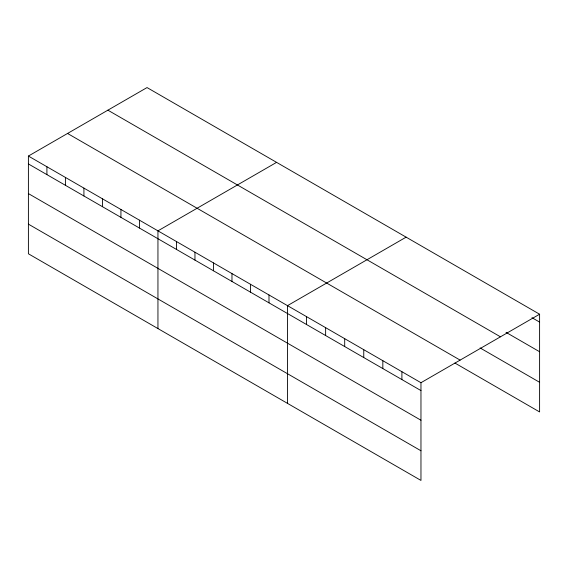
<?xml version="1.0" encoding="UTF-8"?>
<svg xmlns="http://www.w3.org/2000/svg" width="568" height="568" viewBox="0 0 568 568"><rect width="100%" height="100%" fill="white"/><g stroke="black" fill="none" stroke-linecap="round" stroke-linejoin="round"><path stroke-width="0.85" d="M28.4 156.058L420.966 382.711L420.966 480.429L28.4 253.782L28.4 156.058L147.034 87.571L539.6 314.218L539.6 411.942L454.94 363.058M276.58 162.363L157.947 230.856L157.947 328.574M406.127 237.154L287.493 305.648L287.493 403.372M420.966 382.711L539.6 314.218M531.975 317.689L539.6 322.091M506.038 332.365L539.6 351.741M107.884 110.171L500.451 336.817M480.109 347.943L539.6 382.292M67.549 133.459L460.115 360.105M28.4 163.939L420.966 390.585M28.4 193.589L420.966 420.235M28.4 224.133L420.966 450.779M401.903 371.699L401.903 379.573M382.832 360.694L382.832 368.568M363.761 349.682L363.761 357.556M344.698 338.677L344.698 346.551M325.627 327.665L325.627 335.539M306.564 316.66L306.564 324.534M268.991 294.962L268.991 302.843M250.481 284.277L250.481 292.158M231.971 273.591L231.971 281.472M213.469 262.906L213.469 270.787M194.959 252.227L194.959 260.101M176.456 241.542L176.456 249.416M139.444 220.171L139.444 228.045M120.934 209.486L120.934 217.359M102.425 198.8L102.425 206.674M83.922 188.114L83.922 195.995M65.412 177.429L65.412 185.31M46.91 166.743L46.91 174.624"/></g></svg>
